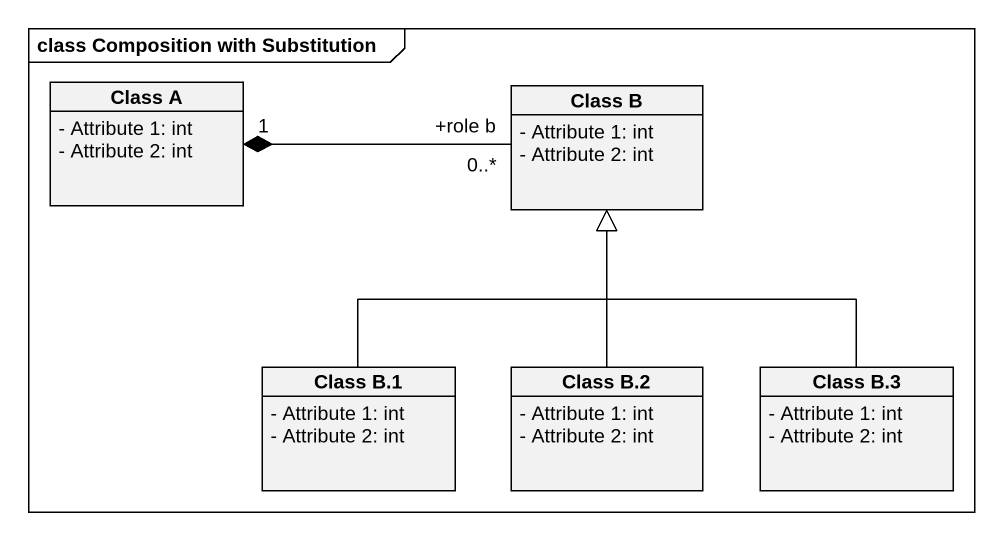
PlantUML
@startuml
mainframe class Composition with Substitution
hide circle
hide empty members
skinparam classAttributeIconSize 0
class "Class A" as Class_A {
  - Attribute 1: int
  - Attribute 2: int
}
class "Class B" as Class_B {
  - Attribute 1: int
  - Attribute 2: int
}
class "Class B.1" as Class_B_1 {
  - Attribute 1: int
  - Attribute 2: int
}
class "Class B.2" as Class_B_2 {
  - Attribute 1: int
  - Attribute 2: int
}
class "Class B.3" as Class_B_3 {
  - Attribute 1: int
  - Attribute 2: int
}
Class_B "+role b\n0..*" -left-* "1" Class_A
Class_B_1 -up-|> Class_B
Class_B_2 -up-|> Class_B
Class_B_3 -up-|> Class_B
@enduml
